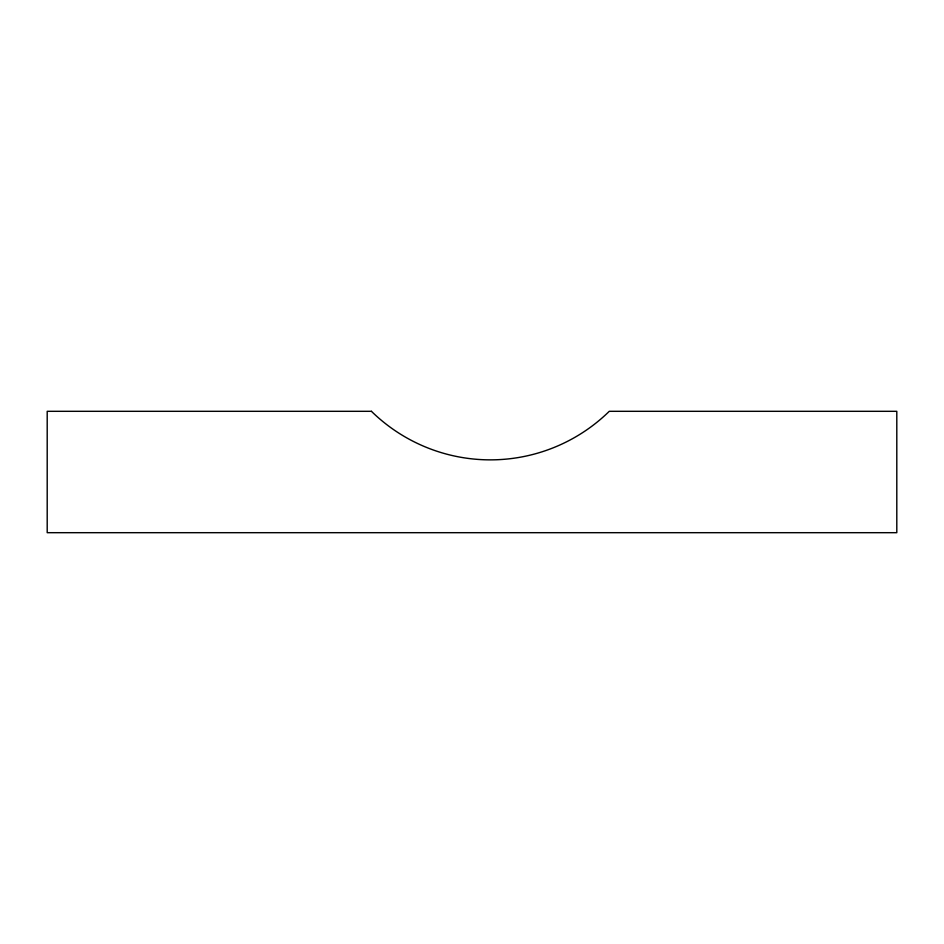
<?xml version="1.0" encoding="UTF-8"?>
<svg xmlns="http://www.w3.org/2000/svg" width="944" height="944" viewBox="0 0 944 944"><rect width="100%" height="100%" fill="white"/><g stroke="black" fill="none" stroke-linecap="round" stroke-linejoin="round"><path stroke-width="1.42" d="M371.429 411.313L47.2 411.313L47.2 532.687L896.8 532.687L896.8 411.313L609.269 411.313A169.92 169.92 0 0 1 371.429 411.313"/></g></svg>
